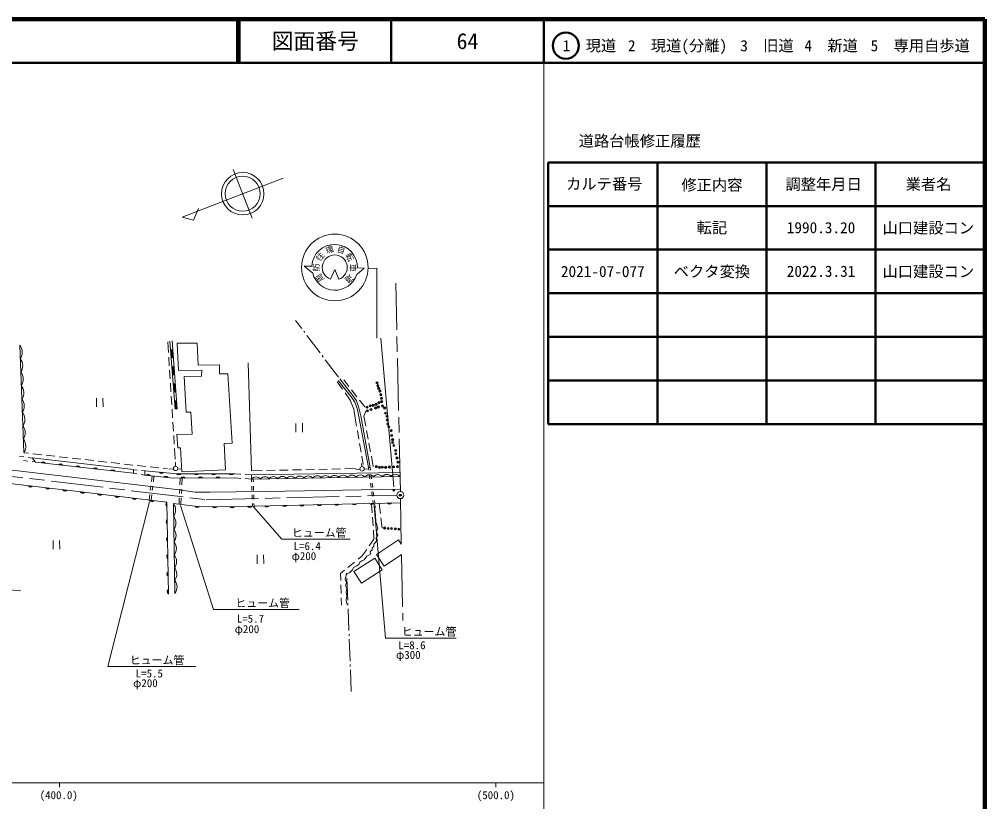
# Model space of a CAD drawing. Units: millimetres, scale not verified. Extents: x 40000 to 680000, y 20000 to 380000.
# Drawn here: x 458810 to 680000, y 200656 to 380000 of the extents above; entities that cross this region are included whole.
import ezdxf
from ezdxf.enums import TextEntityAlignment as Align

# ---------------------------------------------------------------- set-up
doc = ezdxf.new("R2010")
doc.units = ezdxf.units.MM
doc.header["$LTSCALE"] = 1000
doc.header["$PDMODE"] = 32
doc.header["$PDSIZE"] = 500
doc.linetypes.add('CHAIN', pattern=[18.5, 12, -1.5, 3.5, -1.5])
for name, color, linetype, lineweight in [('M-BGD', 7, 'Continuous', 13), ('M-BMK', 2, 'CHAIN', 13), ('M-BMK-SRVR', 3, 'Continuous', 13), ('M-STR-HTXT', 7, 'Continuous', 13), ('M-STR-STRC', 7, 'Continuous', 13), ('M-TTL', 2, 'Continuous', 140), ('M-TTL-BAND', 7, 'Continuous', 13), ('M-TTL-FRAM', 2, 'Continuous', 50), ('M-TTL-LINE', 7, 'Continuous', 50)]:
    doc.layers.add(name, color=color, linetype=linetype, lineweight=lineweight)
doc.layers.add('M-OTRS', color=6, linetype='Continuous')
doc.layers.add('M-TTL-TXT', color=7, linetype='Continuous')
doc.styles.add('ＭＳ ゴシック', font='')
doc.styles.get('ＭＳ ゴシック').set_extended_font_data('MS Gothic')

# ---------------------------------------------------------------- blocks, each defined once
blk = doc.blocks.new('電力柱')
at = {"color": 7, "linetype": 'Continuous', "lineweight": 13}
blk.add_circle((0, 0), 0.5, dxfattribs=at)
blk = doc.blocks.new('田')
at = {"color": 7, "linetype": 'Continuous', "lineweight": 13}
for p, q in [((-0.75, 1), (-0.75, -1)), ((0.75, -1), (0.75, 1))]:
    blk.add_line(p, q, dxfattribs=at)

msp = doc.modelspace()

# ---------------------------------------------------------------- linework, layer by layer
at = {"layer": 'M-BGD'}
for p, q in [((523506, 309136), (522120, 310981)), ((524227, 308176), (523987, 308496)), ((527711, 303539), (524708, 307537)), ((459853, 280663), (458919, 305274)), ((492836, 306037), (492989, 303589)), ((493307, 306248), (493602, 302343)), ((493806, 306285), (494984, 290666)), ((494962, 305754), (499574, 305798)), ((495303, 299470), (494962, 305754)), ((499574, 305798), (499778, 300683)), ((493504, 304299), (493651, 302346)), ((493554, 304303), (493701, 302350)), ((493604, 304306), (493751, 302354)), ((493654, 304310), (493801, 302358)), ((493704, 304314), (493851, 302361)), ((493754, 304318), (493901, 302365)), ((493803, 304321), (493951, 302369)), ((493853, 304325), (494000, 302373)), ((493903, 304329), (494050, 302376)), ((493052, 302591), (493177, 300595)), ((493602, 302343), (493896, 298438)), ((511989, 276480), (511256, 301262)), ((528432, 302580), (528192, 302900)), ((531916, 297943), (528913, 301940)), ((493239, 299597), (493364, 297600)), ((493799, 300394), (493946, 298442)), ((493849, 300398), (493996, 298445)), ((493898, 300401), (494046, 298449)), ((493948, 300405), (494096, 298453)), ((493998, 300409), (494145, 298457)), ((494048, 300413), (494195, 298460)), ((494098, 300417), (494245, 298464)), ((494148, 300420), (494295, 298468)), ((494198, 300424), (494345, 298472)), ((500606, 299552), (495303, 299470)), ((499778, 300683), (504672, 300793)), ((500557, 298209), (500606, 299552)), ((504672, 300793), (504650, 298764)), ((504650, 298764), (506618, 298740)), ((506618, 298740), (507570, 282811)), ((493427, 296602), (493552, 294606)), ((493896, 298438), (494191, 294533)), ((494093, 296489), (494240, 294537)), ((494143, 296493), (494290, 294540)), ((494193, 296497), (494340, 294544)), ((494243, 296500), (494390, 294548)), ((494293, 296504), (494440, 294552)), ((494343, 296508), (494490, 294555)), ((494392, 296512), (494540, 294559)), ((494442, 296515), (494589, 294563)), ((494492, 296519), (494639, 294567)), ((496602, 298136), (500557, 298209)), ((497066, 289956), (496602, 298136)), ((531667, 296900), (532860, 295221)), ((535108, 293145), (531876, 297216)), ((532237, 297623), (535186, 293827)), ((534322, 295843), (533132, 297377)), ((494191, 294533), (494485, 290628)), ((533440, 294405), (534633, 292726)), ((536162, 293474), (534935, 295054)), ((493614, 293608), (493739, 291612)), ((494388, 292584), (494535, 290632)), ((494438, 292588), (494585, 290636)), ((494487, 292592), (494635, 290639)), ((494537, 292595), (494685, 290643)), ((494587, 292599), (494734, 290647)), ((494637, 292603), (494784, 290651)), ((494687, 292607), (494834, 290654)), ((494737, 292611), (494884, 290658)), ((494787, 292614), (494934, 290662)), ((534633, 292726), (535439, 290601)), ((535672, 292261), (535108, 293145)), ((535186, 293827), (536101, 292524)), ((536282, 290523), (535672, 292261)), ((536101, 292524), (536627, 290969)), ((537966, 291151), (536775, 292684)), ((493802, 290614), (493927, 288618)), ((498140, 289981), (497066, 289956)), ((498396, 284921), (498140, 289981)), ((535439, 290601), (535769, 288587)), ((538786, 277233), (536282, 290523)), ((536627, 290969), (537062, 289116)), ((537746, 289063), (538222, 290162)), ((493989, 287620), (494114, 285624)), ((535769, 288587), (536089, 286726)), ((537062, 289116), (539213, 277279)), ((538182, 286735), (537746, 289063)), ((536259, 285741), (536599, 283770)), ((538734, 283787), (538366, 285752)), ((494177, 284626), (494302, 282630)), ((494930, 284848), (498396, 284921)), ((495100, 281796), (494930, 284848)), ((418081, 281280), (495429, 272105)), ((494364, 281632), (494518, 279183)), ((495760, 281796), (495100, 281796)), ((496053, 276254), (495760, 281796)), ((507570, 282811), (505779, 282795)), ((505779, 282795), (506078, 276696)), ((536769, 282784), (537109, 280813)), ((539287, 280838), (538919, 282804)), ((458840, 279801), (459832, 279677)), ((459773, 278854), (460767, 278741)), ((460953, 280519), (459952, 280632)), ((460825, 279553), (461745, 279438)), ((484997, 276771), (461777, 279481)), ((461777, 279481), (462558, 278471)), ((463934, 280183), (461947, 280407)), ((466916, 279847), (464928, 280071)), ((469897, 279512), (467909, 279736)), ((472878, 279176), (470891, 279400)), ((475859, 278840), (473872, 279064)), ((478840, 278505), (476853, 278728)), ((537279, 279828), (537600, 277967)), ((539907, 277527), (539471, 279855)), ((461761, 278628), (462433, 278552)), ((484965, 275935), (462536, 278478)), ((481821, 278169), (479834, 278393)), ((484803, 277833), (482815, 278057)), ((484997, 275955), (484997, 276771)), ((485001, 276761), (485812, 276687)), ((487784, 277498), (485796, 277721)), ((486808, 276598), (487619, 276524)), ((487564, 276493), (487571, 275531)), ((487598, 276527), (494955, 275827)), ((490765, 277162), (488777, 277386)), ((492760, 276937), (491759, 277050)), ((494096, 276957), (493098, 276913)), ((494596, 277586), (494574, 278519)), ((495158, 276964), (495793, 276898)), ((506078, 276696), (496089, 276235)), ((512017, 276499), (514432, 276550)), ((515431, 276571), (517431, 276613)), ((518431, 276634), (520430, 276676)), ((521430, 276698), (523430, 276740)), ((524429, 276761), (526429, 276803)), ((527429, 276824), (529428, 276867)), ((530428, 276888), (532428, 276930)), ((533427, 276951), (535842, 277002)), ((535942, 276817), (536805, 276898)), ((537277, 277468), (537244, 278201)), ((537863, 276931), (538628, 276882)), ((539213, 277279), (538786, 277233)), ((538878, 276614), (538798, 277199)), ((539206, 277253), (539282, 276659)), ((443690, 275102), (472280, 271741)), ((484996, 275936), (485761, 275815)), ((486748, 275659), (487513, 275538)), ((494174, 274834), (487533, 275518)), ((489231, 275284), (489075, 274029)), ((489522, 273982), (489670, 275235)), ((508139, 274859), (494174, 274834)), ((494955, 275827), (508139, 275835)), ((495660, 274763), (495596, 273323)), ((496128, 274753), (496060, 273321)), ((508168, 275837), (509573, 275733)), ((508178, 274861), (509584, 274773)), ((510571, 275659), (511976, 275555)), ((510582, 274710), (511987, 274622)), ((512006, 275546), (511981, 274600)), ((545941, 276152), (512006, 275546)), ((512009, 274524), (512029, 273976)), ((545962, 275223), (512054, 274580)), ((512424, 274535), (512439, 273995)), ((539148, 274632), (539013, 275623)), ((539410, 275667), (539538, 274676)), ((488951, 273037), (488827, 272045)), ((489286, 271996), (489404, 272989)), ((495429, 272105), (499089, 271635)), ((495552, 272324), (495508, 271325)), ((496013, 272322), (495966, 271323)), ((512065, 272977), (512101, 271978)), ((512467, 272995), (512495, 271995)), ((515407, 271736), (546007, 272327)), ((539418, 272650), (539283, 273641)), ((539666, 273684), (539794, 272692)), ((472280, 271741), (492645, 269293)), ((488704, 271052), (488547, 269798)), ((489019, 269750), (489168, 271003)), ((495464, 270326), (495400, 268887)), ((495919, 270324), (495851, 268893)), ((499089, 271635), (502547, 271601)), ((502547, 271601), (508423, 271702)), ((508423, 271702), (515407, 271736)), ((512137, 270978), (512173, 269979)), ((512523, 270996), (512551, 269996)), ((539688, 270669), (539553, 271659)), ((539921, 271700), (540049, 270709)), ((492645, 269293), (492961, 248261)), ((494475, 248404), (494103, 268998)), ((494132, 269021), (499617, 268354)), ((499617, 268354), (506182, 268244)), ((506182, 268244), (546055, 269199)), ((512209, 268980), (512229, 268431)), ((512580, 268997), (512595, 268456)), ((539513, 268889), (539651, 266874)), ((539903, 269093), (539823, 269678)), ((540175, 268856), (540342, 268338)), ((540177, 269717), (540254, 269123)), ((540342, 268338), (540236, 267744)), ((540236, 267744), (540418, 266326)), ((541267, 269036), (541544, 266696)), ((539720, 265876), (539856, 263881)), ((540418, 266326), (540464, 264801)), ((541662, 265703), (541938, 263364)), ((540464, 264801), (540937, 263338)), ((540937, 263338), (540647, 262514)), ((539925, 262883), (540063, 260868)), ((540922, 261783), (540601, 261142)), ((540601, 261142), (540678, 260395)), ((540647, 262514), (540922, 261783)), ((540063, 260868), (538976, 259319)), ((539671, 258810), (539641, 258398)), ((540053, 259176), (539671, 258810)), ((540068, 259725), (540053, 259176)), ((540678, 260395), (540068, 259725)), ((545669, 260657), (540633, 257290)), ((546335, 259661), (545669, 260657)), ((537316, 256950), (536419, 256227)), ((538402, 258500), (537316, 256950)), ((538406, 256919), (537827, 256081)), ((539260, 257407), (538406, 256919)), ((539641, 258398), (539229, 258017)), ((539229, 258017), (539260, 257407)), ((540633, 257290), (542384, 254671)), ((542384, 254671), (546382, 257345)), ((535641, 255600), (534084, 254345)), ((536150, 254709), (535388, 254358)), ((540245, 256485), (535469, 253392)), ((536592, 255029), (536150, 254709)), ((536821, 255578), (536592, 255029)), ((537263, 255898), (536821, 255578)), ((537827, 256081), (537263, 255898)), ((541964, 253831), (540245, 256485)), ((533305, 253717), (532408, 252995)), ((532408, 252995), (532458, 251350)), ((533650, 252254), (533482, 251568)), ((533756, 253001), (533650, 252254)), ((534488, 253154), (533756, 253001)), ((533826, 252664), (533816, 252911)), ((535128, 253794), (534488, 253154)), ((535388, 254358), (535128, 253794)), ((535469, 253392), (537188, 250738)), ((537188, 250738), (541964, 253831)), ((532488, 250350), (532548, 248351)), ((533482, 251568), (533772, 250897)), ((533772, 250897), (533573, 250150)), ((533573, 250150), (533848, 249495)), ((534049, 246868), (533856, 251864)), ((533848, 249495), (533688, 248695)), ((533688, 248695), (533825, 247826)), ((533825, 247826), (533711, 246888)), ((532579, 247352), (532628, 245707)), ((533711, 246888), (533894, 245836)), ((534096, 245669), (534080, 246069)), ((534320, 239873), (534127, 244869)), ((534366, 238674), (534350, 239074)), ((534590, 232878), (534397, 237875)), ((534636, 231679), (534621, 232079)), ((534860, 225884), (534667, 230880))]:
    msp.add_line(p, q, dxfattribs=at)
for centre, radius, start, end in [((456860, 303655), 2619, 326.18217, 38.16408), ((456976, 300579), 2619, 326.18217, 38.16408), ((457093, 297503), 2619, 326.18217, 38.16408), ((457210, 294426), 2619, 326.18217, 38.16408), ((457327, 291350), 2619, 326.18217, 38.16408), ((457443, 288274), 2619, 326.18217, 38.16408), ((457560, 285197), 2619, 326.18217, 38.16408), ((457677, 282121), 2619, 326.18217, 38.16408), ((464269, 277904), 625, 30.40082, 136.66102), ((464290, 278091), 312, 30.40082, 136.66102), ((468243, 277454), 625, 30.40082, 136.66102), ((468265, 277640), 312, 30.40082, 136.66102), ((472218, 277003), 625, 30.40082, 136.66102), ((472239, 277189), 312, 30.40082, 136.66102), ((476192, 276552), 625, 30.40082, 136.66102), ((476214, 276739), 312, 30.40082, 136.66102), ((480167, 276102), 625, 30.40082, 136.66102), ((480188, 276288), 312, 30.40082, 136.66102), ((488311, 275061), 625, 30.99251, 137.25271), ((488330, 275247), 312, 30.99251, 137.25271), ((491404, 276542), 625, 211.43555, 317.69575), ((491386, 276355), 312, 211.43555, 317.69575), ((492290, 274651), 625, 30.99251, 137.25271), ((492309, 274838), 312, 30.99251, 137.25271), ((495355, 276173), 605, 213.72369, 325.22065), ((495352, 276015), 312, 216.90527, 323.16547), ((496319, 274463), 625, 36.97006, 143.23027), ((496319, 274650), 312, 36.97006, 143.23027), ((499352, 276205), 625, 216.90527, 323.16547), ((499352, 276017), 312, 216.90527, 323.16547), ((500319, 274470), 625, 36.97006, 143.23027), ((500319, 274657), 312, 36.97006, 143.23027), ((503352, 276207), 625, 216.90527, 323.16547), ((503352, 276020), 312, 216.90527, 323.16547), ((504319, 274477), 625, 36.97006, 143.23027), ((504319, 274664), 312, 36.97006, 143.23027), ((507352, 276210), 625, 216.90527, 323.16547), ((507352, 276022), 312, 216.90527, 323.16547), ((513066, 273854), 1245, 37.84095, 144.33387), ((515060, 273892), 1245, 37.84095, 144.33387), ((517055, 273930), 1245, 37.84095, 144.33387), ((519050, 273968), 1245, 37.84095, 144.33387), ((521044, 274005), 1245, 37.84095, 144.33387), ((523039, 274043), 1245, 37.84095, 144.33387), ((525033, 274081), 1245, 37.84095, 144.33387), ((527028, 274119), 1245, 37.84095, 144.33387), ((529022, 274157), 1245, 37.84095, 144.33387), ((531017, 274195), 1245, 37.84095, 144.33387), ((533012, 274233), 1245, 37.84095, 144.33387), ((535006, 274270), 1245, 37.84095, 144.33387), ((537001, 274308), 1245, 37.84095, 144.33387), ((538995, 274346), 1245, 37.84095, 144.33387), ((540990, 274384), 1245, 37.84095, 144.33387), ((542984, 274422), 1245, 37.84095, 144.33387), ((544979, 274460), 1245, 37.84095, 144.33387), ((461383, 273400), 625, 210.16479, 316.425), ((461361, 273214), 312, 210.16479, 316.425), ((465356, 272933), 625, 210.16479, 316.425), ((465334, 272746), 312, 210.16479, 316.425), ((469329, 272466), 625, 210.16479, 316.425), ((469307, 272279), 312, 210.16479, 316.425), ((473302, 271996), 625, 210.01663, 316.27683), ((473279, 271810), 312, 210.01663, 316.27683), ((477273, 271519), 625, 210.01663, 316.27683), ((477251, 271333), 312, 210.01663, 316.27683), ((481245, 271041), 625, 210.01663, 316.27683), ((481222, 270855), 312, 210.01663, 316.27683), ((485216, 270564), 625, 210.01663, 316.27683), ((485194, 270378), 312, 210.01663, 316.27683), ((489187, 270087), 625, 210.01663, 316.27683), ((489165, 269901), 312, 210.01663, 316.27683), ((493020, 268826), 620, 130.49411, 234.45784), ((492840, 268824), 312, 127.73033, 233.99053), ((492215, 267493), 2415, 323.49534, 38.57619), ((499604, 268698), 591, 208.12906, 323.52131), ((499593, 268528), 296, 208.05298, 323.14321), ((503585, 268663), 625, 215.91106, 322.17127), ((503582, 268475), 312, 215.91106, 322.17127), ((507569, 268652), 625, 218.24228, 324.50248), ((507574, 268465), 312, 218.24228, 324.50248), ((511568, 268748), 625, 218.24228, 324.50248), ((511572, 268561), 312, 218.24228, 324.50248), ((515567, 268844), 625, 218.24228, 324.50248), ((515571, 268657), 312, 218.24228, 324.50248), ((519566, 268940), 625, 218.24228, 324.50248), ((519570, 268752), 312, 218.24228, 324.50248), ((523564, 269036), 625, 218.24228, 324.50248), ((523569, 268848), 312, 218.24228, 324.50248), ((527563, 269131), 625, 218.24228, 324.50248), ((527568, 268944), 312, 218.24228, 324.50248), ((531562, 269227), 625, 218.24228, 324.50248), ((531567, 269040), 312, 218.24228, 324.50248), ((535561, 269323), 625, 218.24228, 324.50248), ((535566, 269136), 312, 218.24228, 324.50248), ((539560, 269419), 625, 218.24228, 324.50248), ((539564, 269231), 312, 218.24228, 324.50248), ((543559, 269515), 625, 218.24228, 324.50248), ((543563, 269327), 312, 218.24228, 324.50248), ((492268, 264551), 2415, 323.49534, 38.57619), ((493087, 264827), 625, 127.73033, 233.99053), ((492900, 264825), 312, 127.73033, 233.99053), ((493147, 260828), 625, 127.73033, 233.99053), ((492960, 260825), 312, 127.73033, 233.99053), ((492321, 261609), 2415, 323.49534, 38.57619), ((492375, 258667), 2415, 323.49534, 38.57619), ((493208, 256828), 625, 127.73033, 233.99053), ((493020, 256825), 312, 127.73033, 233.99053), ((492428, 255725), 2415, 323.49534, 38.57619), ((493268, 252829), 625, 127.73033, 233.99053), ((493080, 252826), 312, 127.73033, 233.99053), ((492481, 252783), 2415, 323.49534, 38.57619), ((492534, 249841), 2415, 323.49534, 38.57619), ((493328, 248829), 625, 127.73033, 233.99053), ((493140, 248826), 312, 127.73033, 233.99053)]:
    msp.add_arc(centre, radius, start, end, dxfattribs=at)
for p in [(540778, 296674), (540949, 296023), (541155, 295405), (541429, 294788), (541635, 293964), (540538, 291735), (541189, 292112), (541807, 293107), (541841, 292352), (538479, 291083), (538548, 290260), (539200, 291392), (539406, 290569), (539852, 291529), (540469, 290877), (541086, 291117), (542013, 291358), (542527, 290877), (542699, 289711), (543042, 289025), (543110, 288133), (543247, 287241), (543488, 286590), (544002, 285698), (544105, 284600), (544345, 283640), (544345, 282988), (544620, 282302), (545027, 281158), (545088, 280396), (545332, 279420), (545576, 278491), (540606, 277439), (541338, 277317), (542009, 277332), (542756, 277317), (543610, 277378), (544616, 277408), (545469, 277454), (542502, 263395), (543326, 263288), (544088, 263273), (544972, 263197), (545765, 263120)]:
    msp.add_point(p, dxfattribs=at)
at = {"layer": 'M-BMK'}
for p, q in [((546128, 271808), (545069, 319536)), ((447705, 276352), (501619, 269880)), ((501619, 269880), (545242, 270891)), ((546124, 270084), (546335, 259661)), ((546382, 257344), (546690, 242190))]:
    msp.add_line(p, q, dxfattribs=at)
at = {"layer": 'M-BMK-SRVR'}
for p, q in [((507822, 345561), (512192, 334404)), ((519245, 343555), (496100, 334655)), ((498700, 333923), (499835, 336633)), ((496100, 334655), (498700, 333923))]:
    msp.add_line(p, q, dxfattribs=at)
for centre, radius in [((510007, 340011), 4865), ((509986, 340004), 4018), ((546107, 270930), 800)]:
    msp.add_circle(centre, radius, dxfattribs=at)
at = {"layer": 'M-OTRS'}
msp.add_point((546107, 270930), dxfattribs=at)
at = {"layer": 'M-STR-HTXT'}
for p, q in [((488672, 269357), (479111, 231609)), ((495716, 268573), (503279, 244713)), ((512473, 268228), (518955, 260830)), ((540139, 268454), (542721, 238149)), ((518955, 260830), (534629, 260830)), ((439823, 250653), (459187, 249005)), ((503279, 244713), (522901, 244713)), ((542721, 238149), (558930, 238149)), ((479111, 231609), (499219, 231609))]:
    msp.add_line(p, q, dxfattribs=at)
at = {"layer": 'M-STR-STRC'}
for p, q in [((524072, 323428), (526031, 321794)), ((525841, 323406), (524072, 323428)), ((537843, 322957), (536136, 321469)), ((536275, 322994), (537843, 322957)), ((538733, 322900), (540751, 322965)), ((540751, 322965), (540751, 306928)), ((530093, 320434), (531092, 322658)), ((531092, 322658), (532025, 320412)), ((541633, 306874), (544613, 272815))]:
    msp.add_line(p, q, dxfattribs=at)
for centre, radius in [((531098, 323128), 7630), ((544630, 272059), 150), ((544630, 272059), 90)]:
    msp.add_circle(centre, radius, dxfattribs=at)
for centre, radius, start, end in [((531056, 323182), 5222, 357.93402, 177.54548), ((531089, 323114), 2869, 289.1103, 249.6855), ((531133, 323181), 5288, 195.21134, 341.11438)]:
    msp.add_arc(centre, radius, start, end, dxfattribs=at)
msp.add_point((544630, 272059), dxfattribs=at)
at = {"layer": 'M-TTL'}
for p, q in [((680000, 380000), (40000, 380000)), ((680000, 20000), (680000, 380000))]:
    msp.add_line(p, q, dxfattribs=at)
at = {"layer": 'M-TTL-BAND'}
for p, q in [((579000, 20000), (579000, 370000)), ((40000, 205000), (579000, 205000)), ((468000, 205000), (468000, 204000)), ((568000, 205000), (568000, 204000))]:
    msp.add_line(p, q, dxfattribs=at)
at = {"layer": 'M-TTL-FRAM'}
for p, q in [((580000, 347197), (580000, 287197)), ((580000, 347197), (680000, 347197)), ((580000, 287197), (680000, 287197))]:
    msp.add_line(p, q, dxfattribs=at)
at = {"layer": 'M-TTL-LINE'}
for p, q in [((508747, 380000), (508747, 370000)), ((509247, 380000), (509247, 370000)), ((543997, 380000), (543997, 370000)), ((579000, 380000), (579000, 370000)), ((40000, 370000), (680000, 370000)), ((605000, 347197), (605000, 287197)), ((630000, 347197), (630000, 287197)), ((655000, 347197), (655000, 287197)), ((580000, 337197), (680000, 337197)), ((580000, 327197), (680000, 327197)), ((580000, 317197), (680000, 317197)), ((580000, 307197), (680000, 307197)), ((580000, 297197), (680000, 297197))]:
    msp.add_line(p, q, dxfattribs=at)
msp.add_circle((584031, 373958), 3000, dxfattribs=at)

# ---------------------------------------------------------------- block references
at = {"layer": 'M-BGD', "xscale": 1000, "yscale": 1000, "rotation": 0.65231}
for name, p in [('田', (477235, 292157)), ('田', (522936, 286378)), ('電力柱', (494628, 277042)), ('電力柱', (537335, 276957)), ('田', (467316, 259557)), ('田', (514037, 256220))]:
    msp.add_blockref(name, p, dxfattribs=at)

# ---------------------------------------------------------------- texts
at = {"layer": 'M-STR-HTXT', "style": 'ＭＳ ゴシック'}
for s, p in [('ヒューム管', (521278, 260827)), ('L=6.4', (521674, 257780)), ('φ200', (521200, 255490)), ('ヒューム管', (508299, 244712)), ('L=5.7', (508643, 241145)), ('φ200', (508153, 238747)), ('ヒューム管', (546444, 238157)), ('L=8.6', (545654, 235061)), ('φ300', (545120, 232852)), ('ヒューム管', (484131, 231608)), ('L=5.5', (485481, 228585)), ('φ200', (484886, 226361))]:
    msp.add_text(s, height=1833, dxfattribs=at).set_placement(p, align=Align.BOTTOM_LEFT)
at = {"layer": 'M-STR-STRC', "style": 'ＭＳ ゴシック'}
for s, rotation, p in [('環', 19.654, (529420, 325840)), ('自', 344.476, (531362, 326352)), ('往', 51.347, (527982, 324180)), ('転', 297.461, (533167, 325781)), ('防', 93.752, (527948, 322236)), ('車', 268.636, (534171, 323963)), ('周', 124.992, (529080, 320603)), ('道', 220.601, (534359, 321900))]:
    msp.add_text(s, height=1320, rotation=rotation, dxfattribs=at).set_placement(p, align=Align.BOTTOM_LEFT)
at = {"layer": 'M-TTL-BAND', "style": 'ＭＳ ゴシック'}
for s, p in [('(400.0)', (467844, 200695)), ('(500.0)', (568000, 200695))]:
    msp.add_text(s, height=1833, dxfattribs=at).set_placement(p, align=Align.BOTTOM_CENTER)
at = {"layer": 'M-TTL-TXT', "style": 'ＭＳ ゴシック'}
for s, height, p in [('図面番号', 3666, (526622, 375000)), ('64', 3666, (561497, 375000)), ('1\u3000現道', 2566, (589448, 373958)), ('2\u3000現道(分離)', 2566, (609619, 373958)), ('3\u3000旧道', 2566, (630121, 373958)), ('4\u3000新道', 2566, (644824, 373958)), ('5\u3000専用自歩道', 2566, (665228, 373958)), ('道路台帳修正履歴', 2566, (600968, 352113)), ('カルテ番号', 2566, (592839, 342277)), ('修正内容', 2566, (617509, 342023)), ('調整年月日', 2566, (643089, 342197)), ('業者名', 2566, (667134, 342197)), ('転記', 2566, (617500, 332245)), ('1990.3.20', 2566, (642500, 332245)), ('山口建設コン', 2566, (667077, 332189)), ('2021-07-077', 2566, (592500, 322197)), ('ベクタ変換', 2566, (617499, 322197)), ('2022.3.31', 2566, (642500, 322245)), ('山口建設コン', 2566, (667077, 322189))]:
    msp.add_text(s, height=height, dxfattribs=at).set_placement(p, align=Align.MIDDLE_CENTER)

doc.saveas('drawing.dxf')
